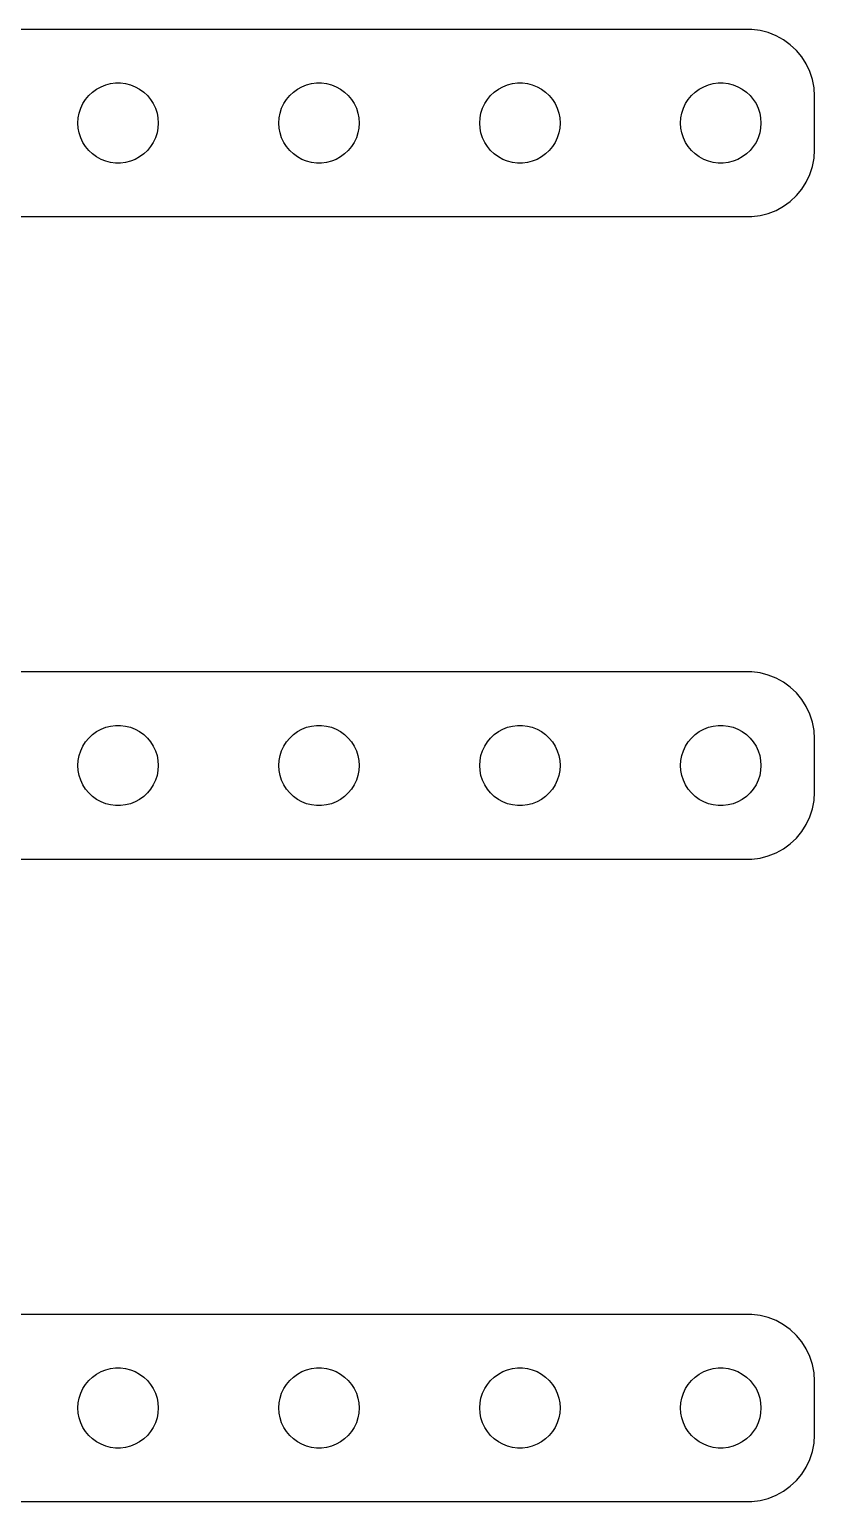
# Model space of a CAD drawing. Header units: metres. Extents: x -56 to 56, y 45 to 99.
# Drawn here: x 26.7 to 56, y 44.5 to 99.5 of the extents above; entities that cross this region are included whole.
import ezdxf

# ---------------------------------------------------------------- set-up
doc = ezdxf.new("R2010")
doc.units = ezdxf.units.M

msp = doc.modelspace()

# ---------------------------------------------------------------- linework, layer by layer
for p, q in [((53.657, 99.4951), (-53.657, 99.4951)), ((53.9684, 99.4557), (53.657, 99.4951)), ((54.2725, 99.3776), (53.9684, 99.4557)), ((54.5644, 99.2621), (54.2725, 99.3776)), ((54.8396, 99.1108), (54.5644, 99.2621)), ((55.0936, 98.9263), (54.8396, 99.1108)), ((55.3224, 98.7114), (55.0936, 98.9263)), ((55.5225, 98.4695), (55.3224, 98.7114)), ((55.6908, 98.2044), (55.5225, 98.4695)), ((55.8244, 97.9203), (55.6908, 98.2044)), ((55.9214, 97.6217), (55.8244, 97.9203)), ((29.1963, 97.2665), (29.3613, 97.3572)), ((29.3613, 97.3572), (29.5365, 97.4266)), ((29.5365, 97.4266), (29.7189, 97.4734)), ((29.7189, 97.4734), (29.9058, 97.497)), ((29.9058, 97.497), (30.0942, 97.497)), ((30.0942, 97.497), (30.2811, 97.4734)), ((30.2811, 97.4734), (30.4635, 97.4266)), ((30.4635, 97.4266), (30.6387, 97.3572)), ((30.6387, 97.3572), (30.8037, 97.2665)), ((36.6963, 97.2665), (36.8613, 97.3572)), ((36.8613, 97.3572), (37.0365, 97.4266)), ((37.0365, 97.4266), (37.2189, 97.4734)), ((37.2189, 97.4734), (37.4058, 97.497)), ((37.4058, 97.497), (37.5942, 97.497)), ((37.5942, 97.497), (37.7811, 97.4734)), ((37.7811, 97.4734), (37.9635, 97.4266)), ((37.9635, 97.4266), (38.1387, 97.3572)), ((38.1387, 97.3572), (38.3037, 97.2665)), ((44.1963, 97.2665), (44.3613, 97.3572)), ((44.3613, 97.3572), (44.5365, 97.4266)), ((44.5365, 97.4266), (44.7189, 97.4734)), ((44.7189, 97.4734), (44.9058, 97.497)), ((44.9058, 97.497), (45.0942, 97.497)), ((45.0942, 97.497), (45.2811, 97.4734)), ((45.2811, 97.4734), (45.4635, 97.4266)), ((45.4635, 97.4266), (45.6387, 97.3572)), ((45.6387, 97.3572), (45.8037, 97.2665)), ((51.6963, 97.2665), (51.8613, 97.3572)), ((51.8613, 97.3572), (52.0365, 97.4266)), ((52.0365, 97.4266), (52.2189, 97.4734)), ((52.2189, 97.4734), (52.4058, 97.497)), ((52.4058, 97.497), (52.5942, 97.497)), ((52.5942, 97.497), (52.7811, 97.4734)), ((52.7811, 97.4734), (52.9635, 97.4266)), ((52.9635, 97.4266), (53.1387, 97.3572)), ((53.1387, 97.3572), (53.3037, 97.2665)), ((55.9803, 97.3133), (55.9214, 97.6217)), ((28.6855, 96.7226), (28.7865, 96.8817)), ((28.7865, 96.8817), (28.9065, 97.0268)), ((28.9065, 97.0268), (29.0439, 97.1558)), ((29.0439, 97.1558), (29.1963, 97.2665)), ((30.8037, 97.2665), (30.9561, 97.1558)), ((30.9561, 97.1558), (31.0934, 97.0268)), ((31.0934, 97.0268), (31.2135, 96.8817)), ((31.2135, 96.8817), (31.3145, 96.7226)), ((36.1855, 96.7226), (36.2865, 96.8817)), ((36.2865, 96.8817), (36.4065, 97.0268)), ((36.4065, 97.0268), (36.5439, 97.1558)), ((36.5439, 97.1558), (36.6963, 97.2665)), ((38.3037, 97.2665), (38.4561, 97.1558)), ((38.4561, 97.1558), (38.5934, 97.0268)), ((38.5934, 97.0268), (38.7135, 96.8817)), ((38.7135, 96.8817), (38.8145, 96.7226)), ((43.6855, 96.7226), (43.7865, 96.8817)), ((43.7865, 96.8817), (43.9065, 97.0268)), ((43.9065, 97.0268), (44.0439, 97.1558)), ((44.0439, 97.1558), (44.1963, 97.2665)), ((45.8037, 97.2665), (45.9561, 97.1558)), ((45.9561, 97.1558), (46.0934, 97.0268)), ((46.0934, 97.0268), (46.2135, 96.8817)), ((46.2135, 96.8817), (46.3145, 96.7226)), ((51.1855, 96.7226), (51.2865, 96.8817)), ((51.2865, 96.8817), (51.4065, 97.0268)), ((51.4065, 97.0268), (51.5439, 97.1558)), ((51.5439, 97.1558), (51.6963, 97.2665)), ((53.3037, 97.2665), (53.4561, 97.1558)), ((53.4561, 97.1558), (53.5934, 97.0268)), ((53.5934, 97.0268), (53.7135, 96.8817)), ((53.7135, 96.8817), (53.8145, 96.7226)), ((56, 97), (55.9803, 97.3133)), ((56, 95), (56, 97)), ((28.5118, 96.188), (28.5471, 96.373)), ((28.5471, 96.373), (28.6053, 96.5522)), ((28.6053, 96.5522), (28.6855, 96.7226)), ((31.3145, 96.7226), (31.3947, 96.5522)), ((31.3947, 96.5522), (31.4529, 96.373)), ((31.4529, 96.373), (31.4882, 96.188)), ((36.0118, 96.188), (36.0471, 96.373)), ((36.0471, 96.373), (36.1053, 96.5522)), ((36.1053, 96.5522), (36.1855, 96.7226)), ((38.8145, 96.7226), (38.8947, 96.5522)), ((38.8947, 96.5522), (38.9529, 96.373)), ((38.9529, 96.373), (38.9882, 96.188)), ((43.5118, 96.188), (43.5471, 96.373)), ((43.5471, 96.373), (43.6053, 96.5522)), ((43.6053, 96.5522), (43.6855, 96.7226)), ((46.3145, 96.7226), (46.3947, 96.5522)), ((46.3947, 96.5522), (46.4529, 96.373)), ((46.4529, 96.373), (46.4882, 96.188)), ((51.0118, 96.188), (51.0471, 96.373)), ((51.0471, 96.373), (51.1053, 96.5522)), ((51.1053, 96.5522), (51.1855, 96.7226)), ((53.8145, 96.7226), (53.8947, 96.5522)), ((53.8947, 96.5522), (53.9529, 96.373)), ((53.9529, 96.373), (53.9882, 96.188)), ((28.5, 96), (28.5118, 96.188)), ((28.5118, 95.812), (28.5, 96)), ((28.5471, 95.627), (28.5118, 95.812)), ((31.4882, 95.812), (31.4529, 95.627)), ((31.4882, 96.188), (31.5, 96)), ((31.5, 96), (31.4882, 95.812)), ((36, 96), (36.0118, 96.188)), ((36.0118, 95.812), (36, 96)), ((36.0471, 95.627), (36.0118, 95.812)), ((38.9882, 95.812), (38.9529, 95.627)), ((38.9882, 96.188), (39, 96)), ((39, 96), (38.9882, 95.812)), ((43.5, 96), (43.5118, 96.188)), ((43.5118, 95.812), (43.5, 96)), ((43.5471, 95.627), (43.5118, 95.812)), ((46.4882, 95.812), (46.4529, 95.627)), ((46.4882, 96.188), (46.5, 96)), ((46.5, 96), (46.4882, 95.812)), ((51, 96), (51.0118, 96.188)), ((51.0118, 95.812), (51, 96)), ((51.0471, 95.627), (51.0118, 95.812)), ((53.9882, 95.812), (53.9529, 95.627)), ((53.9882, 96.188), (54, 96)), ((54, 96), (53.9882, 95.812)), ((28.6053, 95.4478), (28.5471, 95.627)), ((28.6855, 95.2774), (28.6053, 95.4478)), ((28.7865, 95.1183), (28.6855, 95.2774)), ((31.3145, 95.2774), (31.2135, 95.1183)), ((31.3947, 95.4478), (31.3145, 95.2774)), ((31.4529, 95.627), (31.3947, 95.4478)), ((36.1053, 95.4478), (36.0471, 95.627)), ((36.1855, 95.2774), (36.1053, 95.4478)), ((36.2865, 95.1183), (36.1855, 95.2774)), ((38.8145, 95.2774), (38.7135, 95.1183)), ((38.8947, 95.4478), (38.8145, 95.2774)), ((38.9529, 95.627), (38.8947, 95.4478)), ((43.6053, 95.4478), (43.5471, 95.627)), ((43.6855, 95.2774), (43.6053, 95.4478)), ((43.7865, 95.1183), (43.6855, 95.2774)), ((46.3145, 95.2774), (46.2135, 95.1183)), ((46.3947, 95.4478), (46.3145, 95.2774)), ((46.4529, 95.627), (46.3947, 95.4478)), ((51.1053, 95.4478), (51.0471, 95.627)), ((51.1855, 95.2774), (51.1053, 95.4478)), ((51.2865, 95.1183), (51.1855, 95.2774)), ((53.8145, 95.2774), (53.7135, 95.1183)), ((53.8947, 95.4478), (53.8145, 95.2774)), ((53.9529, 95.627), (53.8947, 95.4478)), ((28.9065, 94.9732), (28.7865, 95.1183)), ((29.0439, 94.8442), (28.9065, 94.9732)), ((29.1963, 94.7335), (29.0439, 94.8442)), ((29.3613, 94.6428), (29.1963, 94.7335)), ((29.5365, 94.5734), (29.3613, 94.6428)), ((30.6387, 94.6428), (30.4635, 94.5734)), ((30.8037, 94.7335), (30.6387, 94.6428)), ((30.9561, 94.8442), (30.8037, 94.7335)), ((31.0934, 94.9732), (30.9561, 94.8442)), ((31.2135, 95.1183), (31.0934, 94.9732)), ((36.4065, 94.9732), (36.2865, 95.1183)), ((36.5439, 94.8442), (36.4065, 94.9732)), ((36.6963, 94.7335), (36.5439, 94.8442)), ((36.8613, 94.6428), (36.6963, 94.7335)), ((37.0365, 94.5734), (36.8613, 94.6428)), ((38.1387, 94.6428), (37.9635, 94.5734)), ((38.3037, 94.7335), (38.1387, 94.6428)), ((38.4561, 94.8442), (38.3037, 94.7335)), ((38.5934, 94.9732), (38.4561, 94.8442)), ((38.7135, 95.1183), (38.5934, 94.9732)), ((43.9065, 94.9732), (43.7865, 95.1183)), ((44.0439, 94.8442), (43.9065, 94.9732)), ((44.1963, 94.7335), (44.0439, 94.8442)), ((44.3613, 94.6428), (44.1963, 94.7335)), ((44.5365, 94.5734), (44.3613, 94.6428)), ((45.6387, 94.6428), (45.4635, 94.5734)), ((45.8037, 94.7335), (45.6387, 94.6428)), ((45.9561, 94.8442), (45.8037, 94.7335)), ((46.0934, 94.9732), (45.9561, 94.8442)), ((46.2135, 95.1183), (46.0934, 94.9732)), ((51.4065, 94.9732), (51.2865, 95.1183)), ((51.5439, 94.8442), (51.4065, 94.9732)), ((51.6963, 94.7335), (51.5439, 94.8442)), ((51.8613, 94.6428), (51.6963, 94.7335)), ((52.0365, 94.5734), (51.8613, 94.6428)), ((53.1387, 94.6428), (52.9635, 94.5734)), ((53.3037, 94.7335), (53.1387, 94.6428)), ((53.4561, 94.8442), (53.3037, 94.7335)), ((53.5934, 94.9732), (53.4561, 94.8442)), ((53.7135, 95.1183), (53.5934, 94.9732)), ((55.9214, 94.3783), (55.9803, 94.6867)), ((55.9803, 94.6867), (56, 95)), ((29.7189, 94.5266), (29.5365, 94.5734)), ((29.9058, 94.503), (29.7189, 94.5266)), ((30.0942, 94.503), (29.9058, 94.503)), ((30.2811, 94.5266), (30.0942, 94.503)), ((30.4635, 94.5734), (30.2811, 94.5266)), ((37.2189, 94.5266), (37.0365, 94.5734)), ((37.4058, 94.503), (37.2189, 94.5266)), ((37.5942, 94.503), (37.4058, 94.503)), ((37.7811, 94.5266), (37.5942, 94.503)), ((37.9635, 94.5734), (37.7811, 94.5266)), ((44.7189, 94.5266), (44.5365, 94.5734)), ((44.9058, 94.503), (44.7189, 94.5266)), ((45.0942, 94.503), (44.9058, 94.503)), ((45.2811, 94.5266), (45.0942, 94.503)), ((45.4635, 94.5734), (45.2811, 94.5266)), ((52.2189, 94.5266), (52.0365, 94.5734)), ((52.4058, 94.503), (52.2189, 94.5266)), ((52.5942, 94.503), (52.4058, 94.503)), ((52.7811, 94.5266), (52.5942, 94.503)), ((52.9635, 94.5734), (52.7811, 94.5266)), ((55.6908, 93.7956), (55.8244, 94.0797)), ((55.8244, 94.0797), (55.9214, 94.3783)), ((55.3224, 93.2886), (55.5225, 93.5305)), ((55.5225, 93.5305), (55.6908, 93.7956)), ((54.8396, 92.8892), (55.0936, 93.0737)), ((55.0936, 93.0737), (55.3224, 93.2886)), ((-53.657, 92.5049), (53.657, 92.5049)), ((53.657, 92.5049), (53.9684, 92.5443)), ((53.9684, 92.5443), (54.2725, 92.6224)), ((54.2725, 92.6224), (54.5644, 92.7379)), ((54.5644, 92.7379), (54.8396, 92.8892)), ((53.657, 75.4951), (-53.657, 75.4951)), ((53.9684, 75.4557), (53.657, 75.4951)), ((54.2725, 75.3776), (53.9684, 75.4557)), ((54.5644, 75.2621), (54.2725, 75.3776)), ((54.8396, 75.1108), (54.5644, 75.2621)), ((55.0936, 74.9263), (54.8396, 75.1108)), ((55.3224, 74.7114), (55.0936, 74.9263)), ((55.5225, 74.4695), (55.3224, 74.7114)), ((55.6908, 74.2044), (55.5225, 74.4695)), ((55.8244, 73.9203), (55.6908, 74.2044)), ((55.9214, 73.6217), (55.8244, 73.9203)), ((28.9065, 73.0268), (29.0439, 73.1558)), ((29.0439, 73.1558), (29.1963, 73.2665)), ((29.1963, 73.2665), (29.3613, 73.3572)), ((29.3613, 73.3572), (29.5365, 73.4266)), ((29.5365, 73.4266), (29.7189, 73.4734)), ((29.7189, 73.4734), (29.9058, 73.497)), ((29.9058, 73.497), (30.0942, 73.497)), ((30.0942, 73.497), (30.2811, 73.4734)), ((30.2811, 73.4734), (30.4635, 73.4266)), ((30.4635, 73.4266), (30.6387, 73.3572)), ((30.6387, 73.3572), (30.8037, 73.2665)), ((30.8037, 73.2665), (30.9561, 73.1558)), ((30.9561, 73.1558), (31.0934, 73.0268)), ((36.4065, 73.0268), (36.5439, 73.1558)), ((36.5439, 73.1558), (36.6963, 73.2665)), ((36.6963, 73.2665), (36.8613, 73.3572)), ((36.8613, 73.3572), (37.0365, 73.4266)), ((37.0365, 73.4266), (37.2189, 73.4734)), ((37.2189, 73.4734), (37.4058, 73.497)), ((37.4058, 73.497), (37.5942, 73.497)), ((37.5942, 73.497), (37.7811, 73.4734)), ((37.7811, 73.4734), (37.9635, 73.4266)), ((37.9635, 73.4266), (38.1387, 73.3572)), ((38.1387, 73.3572), (38.3037, 73.2665)), ((38.3037, 73.2665), (38.4561, 73.1558)), ((38.4561, 73.1558), (38.5934, 73.0268)), ((43.9065, 73.0268), (44.0439, 73.1558)), ((44.0439, 73.1558), (44.1963, 73.2665)), ((44.1963, 73.2665), (44.3613, 73.3572)), ((44.3613, 73.3572), (44.5365, 73.4266)), ((44.5365, 73.4266), (44.7189, 73.4734)), ((44.7189, 73.4734), (44.9058, 73.497)), ((44.9058, 73.497), (45.0942, 73.497)), ((45.0942, 73.497), (45.2811, 73.4734)), ((45.2811, 73.4734), (45.4635, 73.4266)), ((45.4635, 73.4266), (45.6387, 73.3572)), ((45.6387, 73.3572), (45.8037, 73.2665)), ((45.8037, 73.2665), (45.9561, 73.1558)), ((45.9561, 73.1558), (46.0934, 73.0268)), ((51.4065, 73.0268), (51.5439, 73.1558)), ((51.5439, 73.1558), (51.6963, 73.2665)), ((51.6963, 73.2665), (51.8613, 73.3572)), ((51.8613, 73.3572), (52.0365, 73.4266)), ((52.0365, 73.4266), (52.2189, 73.4734)), ((52.2189, 73.4734), (52.4058, 73.497)), ((52.4058, 73.497), (52.5942, 73.497)), ((52.5942, 73.497), (52.7811, 73.4734)), ((52.7811, 73.4734), (52.9635, 73.4266)), ((52.9635, 73.4266), (53.1387, 73.3572)), ((53.1387, 73.3572), (53.3037, 73.2665)), ((53.3037, 73.2665), (53.4561, 73.1558)), ((53.4561, 73.1558), (53.5934, 73.0268)), ((55.9803, 73.3133), (55.9214, 73.6217)), ((56, 73), (55.9803, 73.3133)), ((28.6053, 72.5522), (28.6855, 72.7226)), ((28.6855, 72.7226), (28.7865, 72.8817)), ((28.7865, 72.8817), (28.9065, 73.0268)), ((31.0934, 73.0268), (31.2135, 72.8817)), ((31.2135, 72.8817), (31.3145, 72.7226)), ((31.3145, 72.7226), (31.3947, 72.5522)), ((36.1053, 72.5522), (36.1855, 72.7226)), ((36.1855, 72.7226), (36.2865, 72.8817)), ((36.2865, 72.8817), (36.4065, 73.0268)), ((38.5934, 73.0268), (38.7135, 72.8817)), ((38.7135, 72.8817), (38.8145, 72.7226)), ((38.8145, 72.7226), (38.8947, 72.5522)), ((43.6053, 72.5522), (43.6855, 72.7226)), ((43.6855, 72.7226), (43.7865, 72.8817)), ((43.7865, 72.8817), (43.9065, 73.0268)), ((46.0934, 73.0268), (46.2135, 72.8817)), ((46.2135, 72.8817), (46.3145, 72.7226)), ((46.3145, 72.7226), (46.3947, 72.5522)), ((51.1053, 72.5522), (51.1855, 72.7226)), ((51.1855, 72.7226), (51.2865, 72.8817)), ((51.2865, 72.8817), (51.4065, 73.0268)), ((53.5934, 73.0268), (53.7135, 72.8817)), ((53.7135, 72.8817), (53.8145, 72.7226)), ((53.8145, 72.7226), (53.8947, 72.5522)), ((56, 71), (56, 73)), ((28.5, 72), (28.5118, 72.188)), ((28.5118, 72.188), (28.5471, 72.373)), ((28.5471, 72.373), (28.6053, 72.5522)), ((31.3947, 72.5522), (31.4529, 72.373)), ((31.4529, 72.373), (31.4882, 72.188)), ((31.4882, 72.188), (31.5, 72)), ((36, 72), (36.0118, 72.188)), ((36.0118, 72.188), (36.0471, 72.373)), ((36.0471, 72.373), (36.1053, 72.5522)), ((38.8947, 72.5522), (38.9529, 72.373)), ((38.9529, 72.373), (38.9882, 72.188)), ((38.9882, 72.188), (39, 72)), ((43.5, 72), (43.5118, 72.188)), ((43.5118, 72.188), (43.5471, 72.373)), ((43.5471, 72.373), (43.6053, 72.5522)), ((46.3947, 72.5522), (46.4529, 72.373)), ((46.4529, 72.373), (46.4882, 72.188)), ((46.4882, 72.188), (46.5, 72)), ((51, 72), (51.0118, 72.188)), ((51.0118, 72.188), (51.0471, 72.373)), ((51.0471, 72.373), (51.1053, 72.5522)), ((53.8947, 72.5522), (53.9529, 72.373)), ((53.9529, 72.373), (53.9882, 72.188)), ((53.9882, 72.188), (54, 72)), ((28.5118, 71.812), (28.5, 72)), ((28.5471, 71.627), (28.5118, 71.812)), ((28.6053, 71.4478), (28.5471, 71.627)), ((31.4529, 71.627), (31.3947, 71.4478)), ((31.4882, 71.812), (31.4529, 71.627)), ((31.5, 72), (31.4882, 71.812)), ((36.0118, 71.812), (36, 72)), ((36.0471, 71.627), (36.0118, 71.812)), ((36.1053, 71.4478), (36.0471, 71.627)), ((38.9529, 71.627), (38.8947, 71.4478)), ((38.9882, 71.812), (38.9529, 71.627)), ((39, 72), (38.9882, 71.812)), ((43.5118, 71.812), (43.5, 72)), ((43.5471, 71.627), (43.5118, 71.812)), ((43.6053, 71.4478), (43.5471, 71.627)), ((46.4529, 71.627), (46.3947, 71.4478)), ((46.4882, 71.812), (46.4529, 71.627)), ((46.5, 72), (46.4882, 71.812)), ((51.0118, 71.812), (51, 72)), ((51.0471, 71.627), (51.0118, 71.812)), ((51.1053, 71.4478), (51.0471, 71.627)), ((53.9529, 71.627), (53.8947, 71.4478)), ((53.9882, 71.812), (53.9529, 71.627)), ((54, 72), (53.9882, 71.812)), ((28.6855, 71.2774), (28.6053, 71.4478)), ((28.7865, 71.1183), (28.6855, 71.2774)), ((28.9065, 70.9732), (28.7865, 71.1183)), ((29.0439, 70.8442), (28.9065, 70.9732)), ((31.0934, 70.9732), (30.9561, 70.8442)), ((31.2135, 71.1183), (31.0934, 70.9732)), ((31.3145, 71.2774), (31.2135, 71.1183)), ((31.3947, 71.4478), (31.3145, 71.2774)), ((36.1855, 71.2774), (36.1053, 71.4478)), ((36.2865, 71.1183), (36.1855, 71.2774)), ((36.4065, 70.9732), (36.2865, 71.1183)), ((36.5439, 70.8442), (36.4065, 70.9732)), ((38.5934, 70.9732), (38.4561, 70.8442)), ((38.7135, 71.1183), (38.5934, 70.9732)), ((38.8145, 71.2774), (38.7135, 71.1183)), ((38.8947, 71.4478), (38.8145, 71.2774)), ((43.6855, 71.2774), (43.6053, 71.4478)), ((43.7865, 71.1183), (43.6855, 71.2774)), ((43.9065, 70.9732), (43.7865, 71.1183)), ((44.0439, 70.8442), (43.9065, 70.9732)), ((46.0934, 70.9732), (45.9561, 70.8442)), ((46.2135, 71.1183), (46.0934, 70.9732)), ((46.3145, 71.2774), (46.2135, 71.1183)), ((46.3947, 71.4478), (46.3145, 71.2774)), ((51.1855, 71.2774), (51.1053, 71.4478)), ((51.2865, 71.1183), (51.1855, 71.2774)), ((51.4065, 70.9732), (51.2865, 71.1183)), ((51.5439, 70.8442), (51.4065, 70.9732)), ((53.5934, 70.9732), (53.4561, 70.8442)), ((53.7135, 71.1183), (53.5934, 70.9732)), ((53.8145, 71.2774), (53.7135, 71.1183)), ((53.8947, 71.4478), (53.8145, 71.2774)), ((55.9803, 70.6867), (56, 71)), ((29.1963, 70.7335), (29.0439, 70.8442)), ((29.3613, 70.6428), (29.1963, 70.7335)), ((29.5365, 70.5734), (29.3613, 70.6428)), ((29.7189, 70.5266), (29.5365, 70.5734)), ((29.9058, 70.503), (29.7189, 70.5266)), ((30.0942, 70.503), (29.9058, 70.503)), ((30.2811, 70.5266), (30.0942, 70.503)), ((30.4635, 70.5734), (30.2811, 70.5266)), ((30.6387, 70.6428), (30.4635, 70.5734)), ((30.8037, 70.7335), (30.6387, 70.6428)), ((30.9561, 70.8442), (30.8037, 70.7335)), ((36.6963, 70.7335), (36.5439, 70.8442)), ((36.8613, 70.6428), (36.6963, 70.7335)), ((37.0365, 70.5734), (36.8613, 70.6428)), ((37.2189, 70.5266), (37.0365, 70.5734)), ((37.4058, 70.503), (37.2189, 70.5266)), ((37.5942, 70.503), (37.4058, 70.503)), ((37.7811, 70.5266), (37.5942, 70.503)), ((37.9635, 70.5734), (37.7811, 70.5266)), ((38.1387, 70.6428), (37.9635, 70.5734)), ((38.3037, 70.7335), (38.1387, 70.6428)), ((38.4561, 70.8442), (38.3037, 70.7335)), ((44.1963, 70.7335), (44.0439, 70.8442)), ((44.3613, 70.6428), (44.1963, 70.7335)), ((44.5365, 70.5734), (44.3613, 70.6428)), ((44.7189, 70.5266), (44.5365, 70.5734)), ((44.9058, 70.503), (44.7189, 70.5266)), ((45.0942, 70.503), (44.9058, 70.503)), ((45.2811, 70.5266), (45.0942, 70.503)), ((45.4635, 70.5734), (45.2811, 70.5266)), ((45.6387, 70.6428), (45.4635, 70.5734)), ((45.8037, 70.7335), (45.6387, 70.6428)), ((45.9561, 70.8442), (45.8037, 70.7335)), ((51.6963, 70.7335), (51.5439, 70.8442)), ((51.8613, 70.6428), (51.6963, 70.7335)), ((52.0365, 70.5734), (51.8613, 70.6428)), ((52.2189, 70.5266), (52.0365, 70.5734)), ((52.4058, 70.503), (52.2189, 70.5266)), ((52.5942, 70.503), (52.4058, 70.503)), ((52.7811, 70.5266), (52.5942, 70.503)), ((52.9635, 70.5734), (52.7811, 70.5266)), ((53.1387, 70.6428), (52.9635, 70.5734)), ((53.3037, 70.7335), (53.1387, 70.6428)), ((53.4561, 70.8442), (53.3037, 70.7335)), ((55.9214, 70.3783), (55.9803, 70.6867)), ((55.6908, 69.7956), (55.8244, 70.0797)), ((55.8244, 70.0797), (55.9214, 70.3783)), ((55.0936, 69.0737), (55.3224, 69.2886)), ((55.3224, 69.2886), (55.5225, 69.5305)), ((55.5225, 69.5305), (55.6908, 69.7956)), ((54.2725, 68.6224), (54.5644, 68.7379)), ((54.5644, 68.7379), (54.8396, 68.8892)), ((54.8396, 68.8892), (55.0936, 69.0737)), ((-53.657, 68.5049), (53.657, 68.5049)), ((53.657, 68.5049), (53.9684, 68.5443)), ((53.9684, 68.5443), (54.2725, 68.6224)), ((53.657, 51.4951), (-53.657, 51.4951)), ((53.9684, 51.4557), (53.657, 51.4951)), ((54.2725, 51.3776), (53.9684, 51.4557)), ((54.5644, 51.2621), (54.2725, 51.3776)), ((54.8396, 51.1108), (54.5644, 51.2621)), ((55.0936, 50.9263), (54.8396, 51.1108)), ((55.3224, 50.7114), (55.0936, 50.9263)), ((55.5225, 50.4695), (55.3224, 50.7114)), ((55.6908, 50.2044), (55.5225, 50.4695)), ((55.8244, 49.9203), (55.6908, 50.2044)), ((29.7189, 49.4734), (29.9058, 49.497)), ((29.9058, 49.497), (30.0942, 49.497)), ((30.0942, 49.497), (30.2811, 49.4734)), ((37.2189, 49.4734), (37.4058, 49.497)), ((37.4058, 49.497), (37.5942, 49.497)), ((37.5942, 49.497), (37.7811, 49.4734)), ((44.7189, 49.4734), (44.9058, 49.497)), ((44.9058, 49.497), (45.0942, 49.497)), ((45.0942, 49.497), (45.2811, 49.4734)), ((52.2189, 49.4734), (52.4058, 49.497)), ((52.4058, 49.497), (52.5942, 49.497)), ((52.5942, 49.497), (52.7811, 49.4734)), ((55.9214, 49.6217), (55.8244, 49.9203)), ((55.9803, 49.3133), (55.9214, 49.6217)), ((28.7865, 48.8817), (28.9065, 49.0268)), ((28.9065, 49.0268), (29.0439, 49.1558)), ((29.0439, 49.1558), (29.1963, 49.2665)), ((29.1963, 49.2665), (29.3613, 49.3572)), ((29.3613, 49.3572), (29.5365, 49.4266)), ((29.5365, 49.4266), (29.7189, 49.4734)), ((30.2811, 49.4734), (30.4635, 49.4266)), ((30.4635, 49.4266), (30.6387, 49.3572)), ((30.6387, 49.3572), (30.8037, 49.2665)), ((30.8037, 49.2665), (30.9561, 49.1558)), ((30.9561, 49.1558), (31.0934, 49.0268)), ((31.0934, 49.0268), (31.2135, 48.8817)), ((36.2865, 48.8817), (36.4065, 49.0268)), ((36.4065, 49.0268), (36.5439, 49.1558)), ((36.5439, 49.1558), (36.6963, 49.2665)), ((36.6963, 49.2665), (36.8613, 49.3572)), ((36.8613, 49.3572), (37.0365, 49.4266)), ((37.0365, 49.4266), (37.2189, 49.4734)), ((37.7811, 49.4734), (37.9635, 49.4266)), ((37.9635, 49.4266), (38.1387, 49.3572)), ((38.1387, 49.3572), (38.3037, 49.2665)), ((38.3037, 49.2665), (38.4561, 49.1558)), ((38.4561, 49.1558), (38.5934, 49.0268)), ((38.5934, 49.0268), (38.7135, 48.8817)), ((43.7865, 48.8817), (43.9065, 49.0268)), ((43.9065, 49.0268), (44.0439, 49.1558)), ((44.0439, 49.1558), (44.1963, 49.2665)), ((44.1963, 49.2665), (44.3613, 49.3572)), ((44.3613, 49.3572), (44.5365, 49.4266)), ((44.5365, 49.4266), (44.7189, 49.4734)), ((45.2811, 49.4734), (45.4635, 49.4266)), ((45.4635, 49.4266), (45.6387, 49.3572)), ((45.6387, 49.3572), (45.8037, 49.2665)), ((45.8037, 49.2665), (45.9561, 49.1558)), ((45.9561, 49.1558), (46.0934, 49.0268)), ((46.0934, 49.0268), (46.2135, 48.8817)), ((51.2865, 48.8817), (51.4065, 49.0268)), ((51.4065, 49.0268), (51.5439, 49.1558)), ((51.5439, 49.1558), (51.6963, 49.2665)), ((51.6963, 49.2665), (51.8613, 49.3572)), ((51.8613, 49.3572), (52.0365, 49.4266)), ((52.0365, 49.4266), (52.2189, 49.4734)), ((52.7811, 49.4734), (52.9635, 49.4266)), ((52.9635, 49.4266), (53.1387, 49.3572)), ((53.1387, 49.3572), (53.3037, 49.2665)), ((53.3037, 49.2665), (53.4561, 49.1558)), ((53.4561, 49.1558), (53.5934, 49.0268)), ((53.5934, 49.0268), (53.7135, 48.8817)), ((56, 49), (55.9803, 49.3133)), ((56, 47), (56, 49)), ((28.5471, 48.373), (28.6053, 48.5522)), ((28.6053, 48.5522), (28.6855, 48.7226)), ((28.6855, 48.7226), (28.7865, 48.8817)), ((31.2135, 48.8817), (31.3145, 48.7226)), ((31.3145, 48.7226), (31.3947, 48.5522)), ((31.3947, 48.5522), (31.4529, 48.373)), ((36.0471, 48.373), (36.1053, 48.5522)), ((36.1053, 48.5522), (36.1855, 48.7226)), ((36.1855, 48.7226), (36.2865, 48.8817)), ((38.7135, 48.8817), (38.8145, 48.7226)), ((38.8145, 48.7226), (38.8947, 48.5522)), ((38.8947, 48.5522), (38.9529, 48.373)), ((43.5471, 48.373), (43.6053, 48.5522)), ((43.6053, 48.5522), (43.6855, 48.7226)), ((43.6855, 48.7226), (43.7865, 48.8817)), ((46.2135, 48.8817), (46.3145, 48.7226)), ((46.3145, 48.7226), (46.3947, 48.5522)), ((46.3947, 48.5522), (46.4529, 48.373)), ((51.0471, 48.373), (51.1053, 48.5522)), ((51.1053, 48.5522), (51.1855, 48.7226)), ((51.1855, 48.7226), (51.2865, 48.8817)), ((53.7135, 48.8817), (53.8145, 48.7226)), ((53.8145, 48.7226), (53.8947, 48.5522)), ((53.8947, 48.5522), (53.9529, 48.373)), ((28.5, 48), (28.5118, 48.188)), ((28.5118, 47.812), (28.5, 48)), ((28.5118, 48.188), (28.5471, 48.373)), ((31.4529, 48.373), (31.4882, 48.188)), ((31.4882, 48.188), (31.5, 48)), ((31.5, 48), (31.4882, 47.812)), ((36, 48), (36.0118, 48.188)), ((36.0118, 47.812), (36, 48)), ((36.0118, 48.188), (36.0471, 48.373)), ((38.9529, 48.373), (38.9882, 48.188)), ((38.9882, 48.188), (39, 48)), ((39, 48), (38.9882, 47.812)), ((43.5, 48), (43.5118, 48.188)), ((43.5118, 47.812), (43.5, 48)), ((43.5118, 48.188), (43.5471, 48.373)), ((46.4529, 48.373), (46.4882, 48.188)), ((46.4882, 48.188), (46.5, 48)), ((46.5, 48), (46.4882, 47.812)), ((51, 48), (51.0118, 48.188)), ((51.0118, 47.812), (51, 48)), ((51.0118, 48.188), (51.0471, 48.373)), ((53.9529, 48.373), (53.9882, 48.188)), ((53.9882, 48.188), (54, 48)), ((54, 48), (53.9882, 47.812)), ((28.5471, 47.627), (28.5118, 47.812)), ((28.6053, 47.4478), (28.5471, 47.627)), ((28.6855, 47.2774), (28.6053, 47.4478)), ((31.3947, 47.4478), (31.3145, 47.2774)), ((31.4529, 47.627), (31.3947, 47.4478)), ((31.4882, 47.812), (31.4529, 47.627)), ((36.0471, 47.627), (36.0118, 47.812)), ((36.1053, 47.4478), (36.0471, 47.627)), ((36.1855, 47.2774), (36.1053, 47.4478)), ((38.8947, 47.4478), (38.8145, 47.2774)), ((38.9529, 47.627), (38.8947, 47.4478)), ((38.9882, 47.812), (38.9529, 47.627)), ((43.5471, 47.627), (43.5118, 47.812)), ((43.6053, 47.4478), (43.5471, 47.627)), ((43.6855, 47.2774), (43.6053, 47.4478)), ((46.3947, 47.4478), (46.3145, 47.2774)), ((46.4529, 47.627), (46.3947, 47.4478)), ((46.4882, 47.812), (46.4529, 47.627)), ((51.0471, 47.627), (51.0118, 47.812)), ((51.1053, 47.4478), (51.0471, 47.627)), ((51.1855, 47.2774), (51.1053, 47.4478)), ((53.8947, 47.4478), (53.8145, 47.2774)), ((53.9529, 47.627), (53.8947, 47.4478)), ((53.9882, 47.812), (53.9529, 47.627)), ((28.7865, 47.1183), (28.6855, 47.2774)), ((28.9065, 46.9732), (28.7865, 47.1183)), ((29.0439, 46.8442), (28.9065, 46.9732)), ((29.1963, 46.7335), (29.0439, 46.8442)), ((30.9561, 46.8442), (30.8037, 46.7335)), ((31.0934, 46.9732), (30.9561, 46.8442)), ((31.2135, 47.1183), (31.0934, 46.9732)), ((31.3145, 47.2774), (31.2135, 47.1183)), ((36.2865, 47.1183), (36.1855, 47.2774)), ((36.4065, 46.9732), (36.2865, 47.1183)), ((36.5439, 46.8442), (36.4065, 46.9732)), ((36.6963, 46.7335), (36.5439, 46.8442)), ((38.4561, 46.8442), (38.3037, 46.7335)), ((38.5934, 46.9732), (38.4561, 46.8442)), ((38.7135, 47.1183), (38.5934, 46.9732)), ((38.8145, 47.2774), (38.7135, 47.1183)), ((43.7865, 47.1183), (43.6855, 47.2774)), ((43.9065, 46.9732), (43.7865, 47.1183)), ((44.0439, 46.8442), (43.9065, 46.9732)), ((44.1963, 46.7335), (44.0439, 46.8442)), ((45.9561, 46.8442), (45.8037, 46.7335)), ((46.0934, 46.9732), (45.9561, 46.8442)), ((46.2135, 47.1183), (46.0934, 46.9732)), ((46.3145, 47.2774), (46.2135, 47.1183)), ((51.2865, 47.1183), (51.1855, 47.2774)), ((51.4065, 46.9732), (51.2865, 47.1183)), ((51.5439, 46.8442), (51.4065, 46.9732)), ((51.6963, 46.7335), (51.5439, 46.8442)), ((53.4561, 46.8442), (53.3037, 46.7335)), ((53.5934, 46.9732), (53.4561, 46.8442)), ((53.7135, 47.1183), (53.5934, 46.9732)), ((53.8145, 47.2774), (53.7135, 47.1183)), ((55.9803, 46.6867), (56, 47)), ((29.3613, 46.6428), (29.1963, 46.7335)), ((29.5365, 46.5734), (29.3613, 46.6428)), ((29.7189, 46.5266), (29.5365, 46.5734)), ((29.9058, 46.503), (29.7189, 46.5266)), ((30.0942, 46.503), (29.9058, 46.503)), ((30.2811, 46.5266), (30.0942, 46.503)), ((30.4635, 46.5734), (30.2811, 46.5266)), ((30.6387, 46.6428), (30.4635, 46.5734)), ((30.8037, 46.7335), (30.6387, 46.6428)), ((36.8613, 46.6428), (36.6963, 46.7335)), ((37.0365, 46.5734), (36.8613, 46.6428)), ((37.2189, 46.5266), (37.0365, 46.5734)), ((37.4058, 46.503), (37.2189, 46.5266)), ((37.5942, 46.503), (37.4058, 46.503)), ((37.7811, 46.5266), (37.5942, 46.503)), ((37.9635, 46.5734), (37.7811, 46.5266)), ((38.1387, 46.6428), (37.9635, 46.5734)), ((38.3037, 46.7335), (38.1387, 46.6428)), ((44.3613, 46.6428), (44.1963, 46.7335)), ((44.5365, 46.5734), (44.3613, 46.6428)), ((44.7189, 46.5266), (44.5365, 46.5734)), ((44.9058, 46.503), (44.7189, 46.5266)), ((45.0942, 46.503), (44.9058, 46.503)), ((45.2811, 46.5266), (45.0942, 46.503)), ((45.4635, 46.5734), (45.2811, 46.5266)), ((45.6387, 46.6428), (45.4635, 46.5734)), ((45.8037, 46.7335), (45.6387, 46.6428)), ((51.8613, 46.6428), (51.6963, 46.7335)), ((52.0365, 46.5734), (51.8613, 46.6428)), ((52.2189, 46.5266), (52.0365, 46.5734)), ((52.4058, 46.503), (52.2189, 46.5266)), ((52.5942, 46.503), (52.4058, 46.503)), ((52.7811, 46.5266), (52.5942, 46.503)), ((52.9635, 46.5734), (52.7811, 46.5266)), ((53.1387, 46.6428), (52.9635, 46.5734)), ((53.3037, 46.7335), (53.1387, 46.6428)), ((55.8244, 46.0797), (55.9214, 46.3783)), ((55.9214, 46.3783), (55.9803, 46.6867)), ((55.5225, 45.5305), (55.6908, 45.7956)), ((55.6908, 45.7956), (55.8244, 46.0797)), ((55.0936, 45.0737), (55.3224, 45.2886)), ((55.3224, 45.2886), (55.5225, 45.5305)), ((53.657, 44.5049), (53.9684, 44.5443)), ((53.9684, 44.5443), (54.2725, 44.6224)), ((54.2725, 44.6224), (54.5644, 44.7379)), ((54.5644, 44.7379), (54.8396, 44.8892)), ((54.8396, 44.8892), (55.0936, 45.0737)), ((-53.657, 44.5049), (53.657, 44.5049))]:
    msp.add_line(p, q)

doc.saveas('drawing.dxf')
